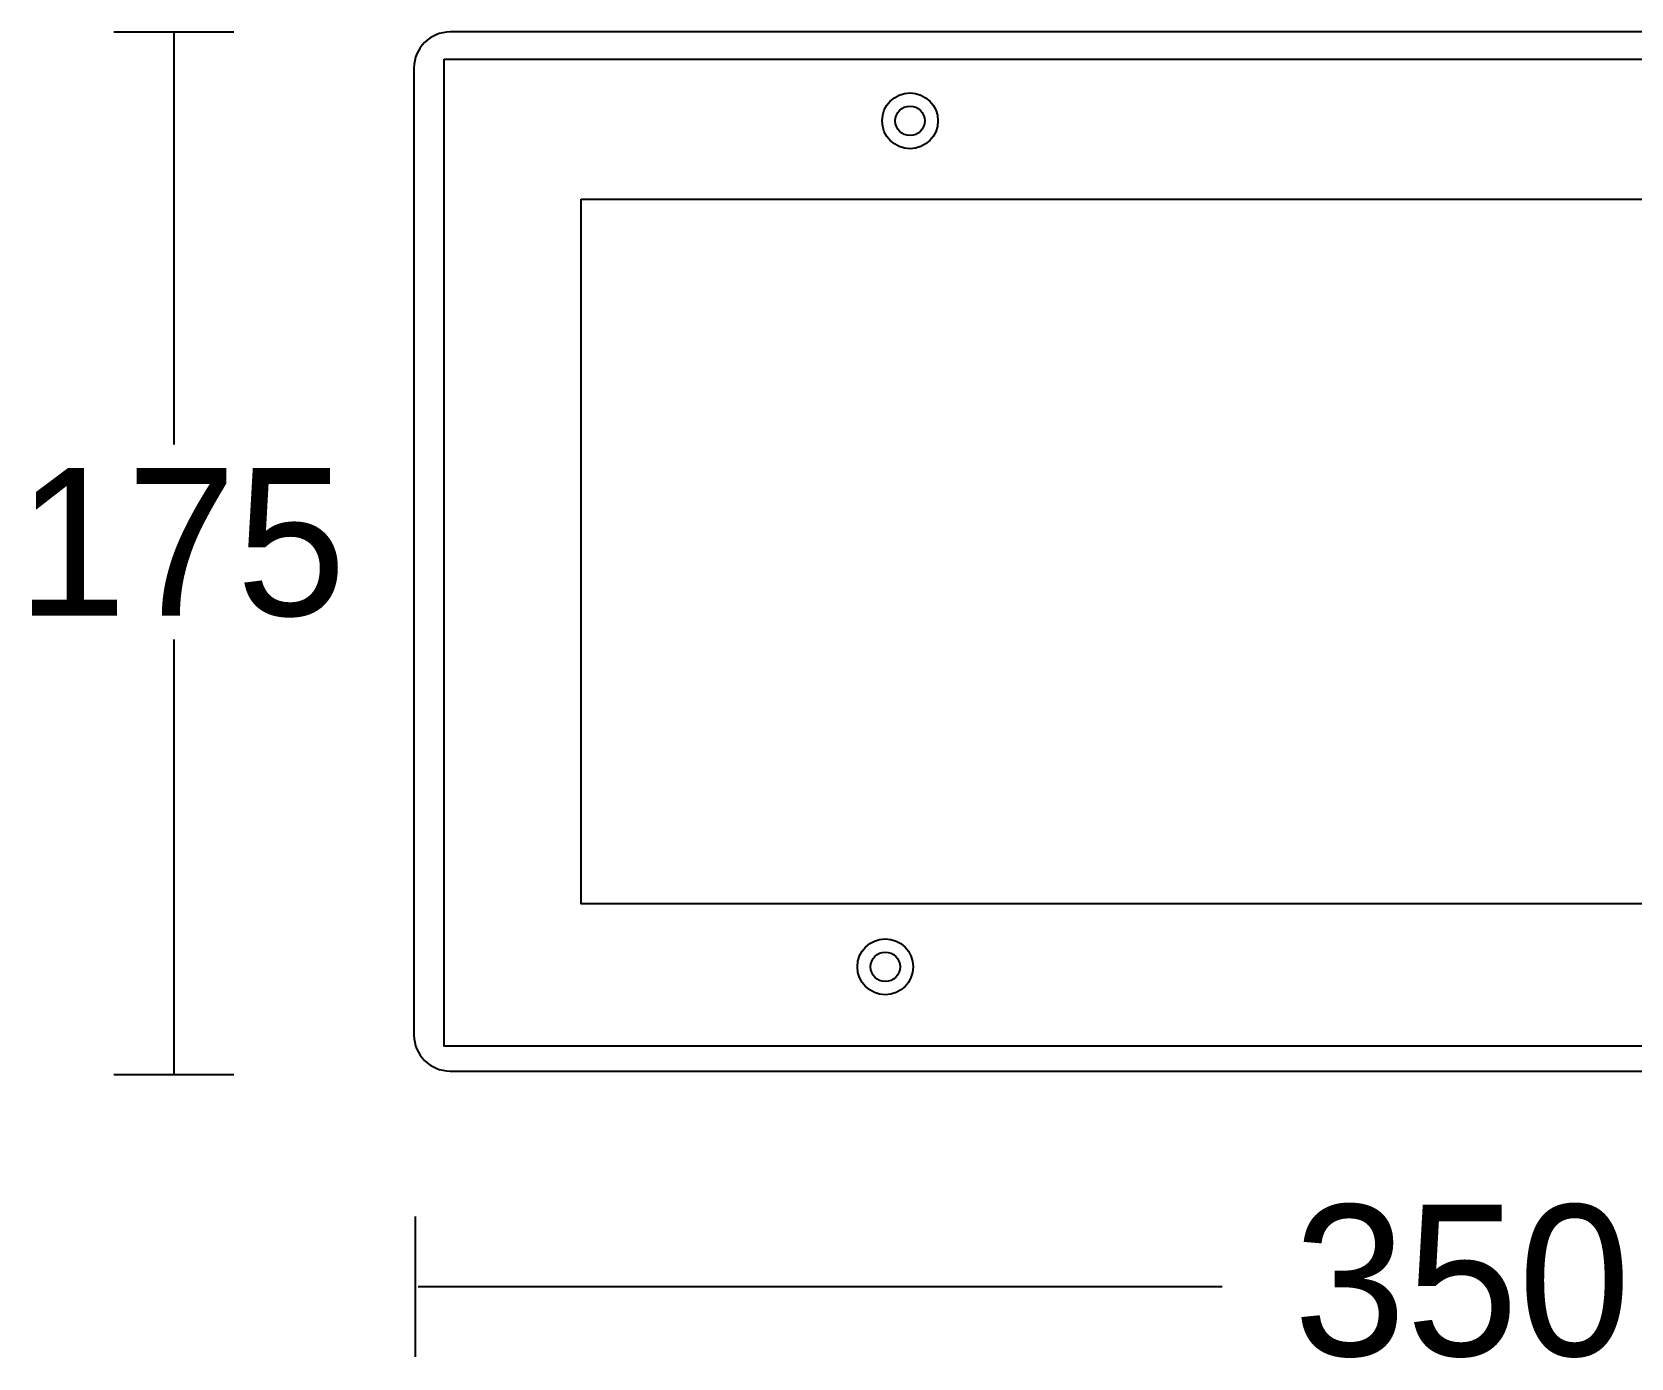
# Model space of a CAD drawing. Extents: x 3 to 207, y 81 to 249.
# Drawn here: x 28.5 to 114.2, y 177.7 to 248.8 of the extents above; entities that cross this region are included whole.
import ezdxf

# ---------------------------------------------------------------- set-up
doc = ezdxf.new("R2010")
doc.units = 0
doc.layers.add('LIVELLO_1', color=160, linetype='Continuous')
doc.styles.add('STD', font='txt')

# ---------------------------------------------------------------- blocks, each defined once
blk = doc.blocks.new('AI9-BLK1')
at = {"layer": 'LIVELLO_1', "color": 7}
for p, q in [((-71.156, 87.892), (-64.72, 87.892)), ((-67.939, 87.892), (-67.939, 65.779)), ((-67.939, 55.323), (-67.939, 32.011)), ((-71.156, 32.011), (-64.72, 32.011)), ((-54.977, 16.875), (-54.977, 24.399)), ((-11.728, 20.636), (-54.831, 20.636))]:
    blk.add_line(p, q, dxfattribs=at)
for points in [[(-53.432, 86.436), (54.65, 86.436), (54.65, 33.535), (-53.432, 33.535)], [(-46.101, 78.937), (47.511, 78.937), (47.511, 41.155), (-46.101, 41.155)]]:
    blk.add_lwpolyline(points, close=True, dxfattribs=at)
for centre, radius in [((-28.462, 83.13), 1.496), ((-28.462, 83.13), 0.793), ((-29.789, 37.786), 1.496), ((-29.789, 37.786), 0.791)]:
    blk.add_circle(centre, radius, dxfattribs=at)
blk.add_open_spline([(-53.125, 87.892), (-53.125, 87.892), (54.536, 87.892), (54.536, 87.892), (55.604, 87.892), (56.467, 87.027), (56.467, 85.961), (56.467, 85.961), (56.467, 34.13), (56.467, 34.13), (56.467, 33.064), (55.604, 32.2), (54.536, 32.2), (54.536, 32.2), (-53.125, 32.2), (-53.125, 32.2), (-54.191, 32.2), (-55.057, 33.064), (-55.057, 34.13), (-55.057, 34.13), (-55.057, 85.961), (-55.057, 85.961), (-55.057, 87.027), (-54.191, 87.892), (-53.125, 87.892)], degree=3, knots=[0, 0, 0, 0, 1, 1, 1, 2, 2, 2, 3, 3, 3, 4, 4, 4, 5, 5, 5, 6, 6, 6, 7, 7, 7, 8, 8, 8, 8], dxfattribs=at)
at = {"layer": 'LIVELLO_1', "color": 7, "attachment_point": 1, "style": 'STD'}
for s, insert, char_height in [('\\fMyriad Roman|b0|i0;\\H7.9101;\\C7;175', (-76.344, 64.521), 7.91008), ('\\fMyriad Roman|b0|i0;\\H8.0979;\\C7;350', (-7.895, 25.029), 8.09785)]:
    blk.add_mtext(s, dxfattribs=dict(at, insert=insert, char_height=char_height))

msp = doc.modelspace()

# ---------------------------------------------------------------- block references
at = {"layer": 'LIVELLO_1', "color": 7}
msp.add_blockref('AI9-BLK1', (104.056439, 160.908352), dxfattribs=at)

doc.saveas('drawing.dxf')
